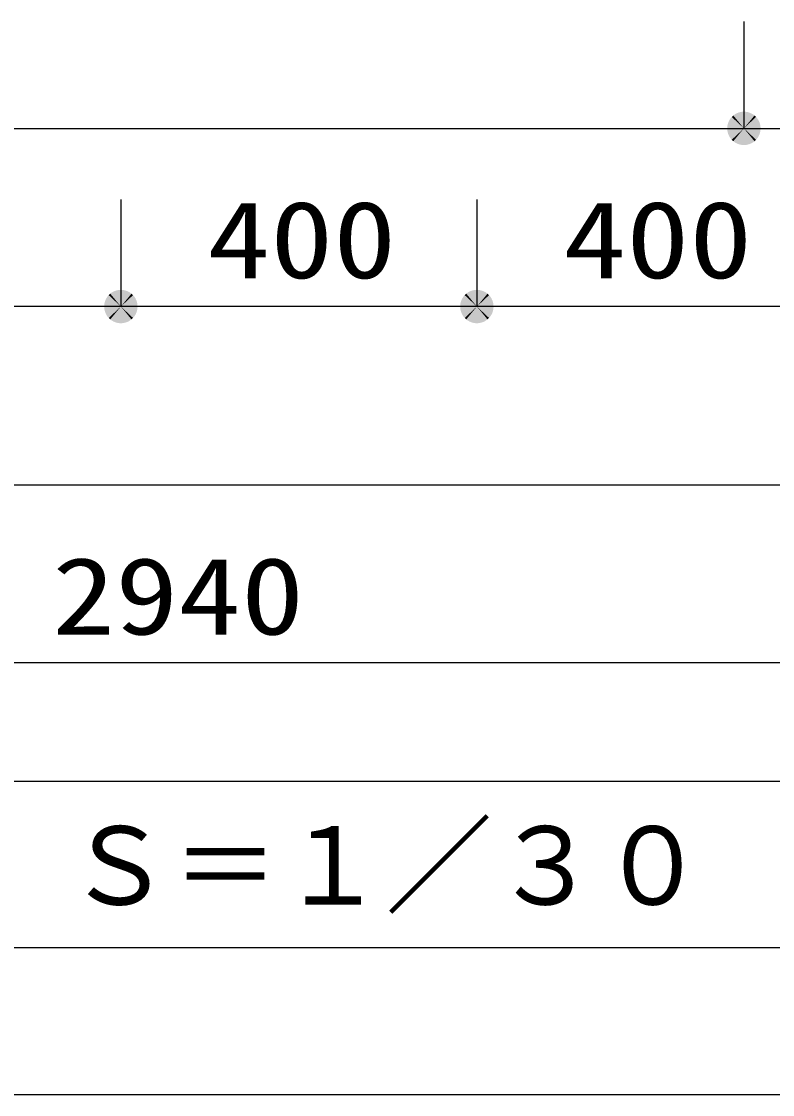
# Model space of a CAD drawing. Units: millimetres, scale not verified. Extents: x -8910 to 8910, y -6308 to 6308.
# Drawn here: x -4961 to -4117, y -5056 to -3852 of the extents above; entities that cross this region are included whole.
import ezdxf
from ezdxf.enums import TextEntityAlignment as Align

# ---------------------------------------------------------------- set-up
doc = ezdxf.new("R2010")
doc.units = ezdxf.units.MM
doc.header["$LTSCALE"] = 30
for name, color, linetype, lineweight in [('0-0_空気管', 3, 'Continuous', 25), ('0-4_00クル-フ-6寸法', 132, 'Continuous', 25), ('1-5_Axis_waku', 7, 'Continuous', 25)]:
    doc.layers.add(name, color=color, linetype=linetype, lineweight=lineweight)
doc.styles.add('ＭＳ ゴシック', font='')
doc.styles.get('ＭＳ ゴシック').set_extended_font_data('MS Gothic')

msp = doc.modelspace()

# ---------------------------------------------------------------- linework, layer by layer
at = {"layer": '0-0_空気管'}
msp.add_lwpolyline([(-3976.95, -4705.1), (-6006.27, -4705.1), (-6006.27, -4891.41), (-3976.95, -4891.41)], close=True, dxfattribs=at)
at = {"layer": '0-4_00クル-フ-6寸法', "color": 4}
for p, q in [((-4148.91, -3851.98), (-4148.91, -3971.98)), ((-4148.91, -3851.98), (-4148.91, -3971.98)), ((-6158.91, -3971.98), (-4148.91, -3971.98)), ((-4148.91, -3971.98), (-4048.91, -3971.98)), ((-4848.91, -4051.98), (-4848.91, -4171.98)), ((-4848.91, -4051.98), (-4848.91, -4171.98)), ((-4448.93, -4051.98), (-4448.93, -4171.98)), ((-4448.93, -4051.98), (-4448.93, -4171.98)), ((-4848.91, -4171.98), (-5508.91, -4171.98)), ((-4448.93, -4171.98), (-4848.91, -4171.98)), ((-4048.91, -4171.98), (-4448.93, -4171.98)), ((-6258.91, -4371.98), (-4048.91, -4371.98)), ((-3318.91, -4571.98), (-6258.91, -4571.98))]:
    msp.add_line(p, q, dxfattribs=at)
at = {"layer": '0-4_00クル-フ-6寸法'}
for points in [[(-4148.91, -3971.98), (-4165.34, -3962.94), (-4164.08, -3960.95)], [(-4148.91, -3971.98), (-4165.34, -3962.94), (-4164.08, -3960.95)], [(-4148.91, -3971.98), (-4164.08, -3960.95), (-4162.58, -3959.14)], [(-4148.91, -3971.98), (-4164.08, -3960.95), (-4162.58, -3959.14)], [(-4148.91, -3971.98), (-4162.58, -3959.14), (-4160.86, -3957.53)], [(-4148.91, -3971.98), (-4162.58, -3959.14), (-4160.86, -3957.53)], [(-4148.91, -3971.98), (-4160.86, -3957.53), (-4158.96, -3956.14)], [(-4148.91, -3971.98), (-4160.86, -3957.53), (-4158.96, -3956.14)], [(-4148.91, -3971.98), (-4158.96, -3956.14), (-4156.9, -3955.01)], [(-4148.91, -3971.98), (-4158.96, -3956.14), (-4156.9, -3955.01)], [(-4148.91, -3971.98), (-4156.9, -3955.01), (-4154.71, -3954.14)], [(-4148.91, -3971.98), (-4156.9, -3955.01), (-4154.71, -3954.14)], [(-4148.91, -3971.98), (-4154.71, -3954.14), (-4152.43, -3953.56)], [(-4148.91, -3971.98), (-4154.71, -3954.14), (-4152.43, -3953.56)], [(-4148.91, -3971.98), (-4152.43, -3953.56), (-4150.09, -3953.26)], [(-4148.91, -3971.98), (-4152.43, -3953.56), (-4150.09, -3953.26)], [(-4148.91, -3971.98), (-4150.09, -3953.26), (-4147.74, -3953.26)], [(-4148.91, -3971.98), (-4150.09, -3953.26), (-4147.74, -3953.26)], [(-4148.91, -3971.98), (-4147.74, -3953.26), (-4145.4, -3953.56)], [(-4148.91, -3971.98), (-4147.74, -3953.26), (-4145.4, -3953.56)], [(-4148.91, -3971.98), (-4145.4, -3953.56), (-4143.12, -3954.14)], [(-4148.91, -3971.98), (-4145.4, -3953.56), (-4143.12, -3954.14)], [(-4148.91, -3971.98), (-4143.12, -3954.14), (-4140.93, -3955.01)], [(-4148.91, -3971.98), (-4143.12, -3954.14), (-4140.93, -3955.01)], [(-4148.91, -3971.98), (-4140.93, -3955.01), (-4138.87, -3956.14)], [(-4148.91, -3971.98), (-4140.93, -3955.01), (-4138.87, -3956.14)], [(-4148.91, -3971.98), (-4138.87, -3956.14), (-4136.96, -3957.53)], [(-4148.91, -3971.98), (-4138.87, -3956.14), (-4136.96, -3957.53)], [(-4148.91, -3971.98), (-4136.96, -3957.53), (-4135.25, -3959.14)], [(-4148.91, -3971.98), (-4136.96, -3957.53), (-4135.25, -3959.14)], [(-4148.91, -3971.98), (-4135.25, -3959.14), (-4133.74, -3960.95)], [(-4148.91, -3971.98), (-4135.25, -3959.14), (-4133.74, -3960.95)], [(-4148.91, -3971.98), (-4133.74, -3960.95), (-4132.48, -3962.94)], [(-4148.91, -3971.98), (-4133.74, -3960.95), (-4132.48, -3962.94)], [(-4148.91, -3971.98), (-4167.66, -3971.98), (-4167.52, -3969.63)], [(-4148.91, -3971.98), (-4167.66, -3971.98), (-4167.52, -3969.63)], [(-4148.91, -3971.98), (-4167.52, -3974.33), (-4167.66, -3971.98)], [(-4148.91, -3971.98), (-4167.52, -3974.33), (-4167.66, -3971.98)], [(-4148.91, -3971.98), (-4167.52, -3969.63), (-4167.07, -3967.31)], [(-4148.91, -3971.98), (-4167.52, -3969.63), (-4167.07, -3967.31)], [(-4148.91, -3971.98), (-4167.07, -3976.64), (-4167.52, -3974.33)], [(-4148.91, -3971.98), (-4167.07, -3976.64), (-4167.52, -3974.33)], [(-4148.91, -3971.98), (-4167.07, -3967.31), (-4166.35, -3965.07)], [(-4148.91, -3971.98), (-4167.07, -3967.31), (-4166.35, -3965.07)], [(-4148.91, -3971.98), (-4166.35, -3978.88), (-4167.07, -3976.64)], [(-4148.91, -3971.98), (-4166.35, -3978.88), (-4167.07, -3976.64)], [(-4148.91, -3971.98), (-4166.35, -3965.07), (-4165.34, -3962.94)], [(-4148.91, -3971.98), (-4166.35, -3965.07), (-4165.34, -3962.94)], [(-4148.91, -3971.98), (-4165.34, -3981.01), (-4166.35, -3978.88)], [(-4148.91, -3971.98), (-4165.34, -3981.01), (-4166.35, -3978.88)], [(-4148.91, -3971.98), (-4164.08, -3983), (-4165.34, -3981.01)], [(-4148.91, -3971.98), (-4164.08, -3983), (-4165.34, -3981.01)], [(-4148.91, -3971.98), (-4162.58, -3984.81), (-4164.08, -3983)], [(-4148.91, -3971.98), (-4162.58, -3984.81), (-4164.08, -3983)], [(-4148.91, -3971.98), (-4160.86, -3986.42), (-4162.58, -3984.81)], [(-4148.91, -3971.98), (-4160.86, -3986.42), (-4162.58, -3984.81)], [(-4148.91, -3971.98), (-4158.96, -3987.81), (-4160.86, -3986.42)], [(-4148.91, -3971.98), (-4158.96, -3987.81), (-4160.86, -3986.42)], [(-4148.91, -3971.98), (-4156.9, -3988.94), (-4158.96, -3987.81)], [(-4148.91, -3971.98), (-4156.9, -3988.94), (-4158.96, -3987.81)], [(-4148.91, -3971.98), (-4154.71, -3989.81), (-4156.9, -3988.94)], [(-4148.91, -3971.98), (-4154.71, -3989.81), (-4156.9, -3988.94)], [(-4148.91, -3971.98), (-4152.43, -3990.39), (-4154.71, -3989.81)], [(-4148.91, -3971.98), (-4152.43, -3990.39), (-4154.71, -3989.81)], [(-4148.91, -3971.98), (-4150.09, -3990.69), (-4152.43, -3990.39)], [(-4148.91, -3971.98), (-4150.09, -3990.69), (-4152.43, -3990.39)], [(-4148.91, -3971.98), (-4147.74, -3990.69), (-4150.09, -3990.69)], [(-4148.91, -3971.98), (-4147.74, -3990.69), (-4150.09, -3990.69)], [(-4148.91, -3971.98), (-4132.48, -3962.94), (-4131.48, -3965.07)], [(-4148.91, -3971.98), (-4132.48, -3962.94), (-4131.48, -3965.07)], [(-4148.91, -3971.98), (-4131.48, -3965.07), (-4130.75, -3967.31)], [(-4148.91, -3971.98), (-4131.48, -3965.07), (-4130.75, -3967.31)], [(-4148.91, -3971.98), (-4130.75, -3967.31), (-4130.31, -3969.63)], [(-4148.91, -3971.98), (-4130.75, -3967.31), (-4130.31, -3969.63)], [(-4148.91, -3971.98), (-4130.31, -3969.63), (-4130.16, -3971.98)], [(-4148.91, -3971.98), (-4130.31, -3969.63), (-4130.16, -3971.98)], [(-4148.91, -3971.98), (-4145.4, -3990.39), (-4147.74, -3990.69)], [(-4148.91, -3971.98), (-4143.12, -3989.81), (-4145.4, -3990.39)], [(-4148.91, -3971.98), (-4140.93, -3988.94), (-4143.12, -3989.81)], [(-4148.91, -3971.98), (-4138.87, -3987.81), (-4140.93, -3988.94)], [(-4148.91, -3971.98), (-4136.96, -3986.42), (-4138.87, -3987.81)], [(-4148.91, -3971.98), (-4135.25, -3984.81), (-4136.96, -3986.42)], [(-4148.91, -3971.98), (-4133.74, -3983), (-4135.25, -3984.81)], [(-4148.91, -3971.98), (-4132.48, -3981.01), (-4133.74, -3983)], [(-4148.91, -3971.98), (-4131.48, -3978.88), (-4132.48, -3981.01)], [(-4148.91, -3971.98), (-4130.75, -3976.64), (-4131.48, -3978.88)], [(-4148.91, -3971.98), (-4130.31, -3974.33), (-4130.75, -3976.64)], [(-4148.91, -3971.98), (-4130.16, -3971.98), (-4130.31, -3974.33)], [(-4148.91, -3971.98), (-4145.4, -3990.39), (-4147.74, -3990.69)], [(-4148.91, -3971.98), (-4143.12, -3989.81), (-4145.4, -3990.39)], [(-4148.91, -3971.98), (-4140.93, -3988.94), (-4143.12, -3989.81)], [(-4148.91, -3971.98), (-4138.87, -3987.81), (-4140.93, -3988.94)], [(-4148.91, -3971.98), (-4136.96, -3986.42), (-4138.87, -3987.81)], [(-4148.91, -3971.98), (-4135.25, -3984.81), (-4136.96, -3986.42)], [(-4148.91, -3971.98), (-4133.74, -3983), (-4135.25, -3984.81)], [(-4148.91, -3971.98), (-4132.48, -3981.01), (-4133.74, -3983)], [(-4148.91, -3971.98), (-4131.48, -3978.88), (-4132.48, -3981.01)], [(-4148.91, -3971.98), (-4130.75, -3976.64), (-4131.48, -3978.88)], [(-4148.91, -3971.98), (-4130.31, -3974.33), (-4130.75, -3976.64)], [(-4148.91, -3971.98), (-4130.16, -3971.98), (-4130.31, -3974.33)], [(-4848.91, -4171.98), (-4858.96, -4156.14), (-4856.9, -4155.01)], [(-4848.91, -4171.98), (-4858.96, -4156.14), (-4856.9, -4155.01)], [(-4848.91, -4171.98), (-4856.9, -4155.01), (-4854.71, -4154.14)], [(-4848.91, -4171.98), (-4856.9, -4155.01), (-4854.71, -4154.14)], [(-4848.91, -4171.98), (-4854.71, -4154.14), (-4852.43, -4153.56)], [(-4848.91, -4171.98), (-4854.71, -4154.14), (-4852.43, -4153.56)], [(-4848.91, -4171.98), (-4852.43, -4153.56), (-4850.09, -4153.26)], [(-4848.91, -4171.98), (-4852.43, -4153.56), (-4850.09, -4153.26)], [(-4848.91, -4171.98), (-4850.09, -4153.26), (-4847.74, -4153.26)], [(-4848.91, -4171.98), (-4850.09, -4153.26), (-4847.74, -4153.26)], [(-4848.91, -4171.98), (-4847.74, -4153.26), (-4845.4, -4153.56)], [(-4848.91, -4171.98), (-4847.74, -4153.26), (-4845.4, -4153.56)], [(-4848.91, -4171.98), (-4845.4, -4153.56), (-4843.12, -4154.14)], [(-4848.91, -4171.98), (-4845.4, -4153.56), (-4843.12, -4154.14)], [(-4848.91, -4171.98), (-4843.12, -4154.14), (-4840.93, -4155.01)], [(-4848.91, -4171.98), (-4843.12, -4154.14), (-4840.93, -4155.01)], [(-4848.91, -4171.98), (-4840.93, -4155.01), (-4838.87, -4156.14)], [(-4848.91, -4171.98), (-4840.93, -4155.01), (-4838.87, -4156.14)], [(-4448.93, -4171.98), (-4458.97, -4156.14), (-4456.91, -4155.01)], [(-4448.93, -4171.98), (-4458.97, -4156.14), (-4456.91, -4155.01)], [(-4448.93, -4171.98), (-4456.91, -4155.01), (-4454.72, -4154.14)], [(-4448.93, -4171.98), (-4456.91, -4155.01), (-4454.72, -4154.14)], [(-4448.93, -4171.98), (-4454.72, -4154.14), (-4452.44, -4153.56)], [(-4448.93, -4171.98), (-4454.72, -4154.14), (-4452.44, -4153.56)], [(-4448.93, -4171.98), (-4452.44, -4153.56), (-4450.1, -4153.26)], [(-4448.93, -4171.98), (-4452.44, -4153.56), (-4450.1, -4153.26)], [(-4448.93, -4171.98), (-4450.1, -4153.26), (-4447.75, -4153.26)], [(-4448.93, -4171.98), (-4450.1, -4153.26), (-4447.75, -4153.26)], [(-4448.93, -4171.98), (-4447.75, -4153.26), (-4445.41, -4153.56)], [(-4448.93, -4171.98), (-4447.75, -4153.26), (-4445.41, -4153.56)], [(-4448.93, -4171.98), (-4445.41, -4153.56), (-4443.13, -4154.14)], [(-4448.93, -4171.98), (-4445.41, -4153.56), (-4443.13, -4154.14)], [(-4448.93, -4171.98), (-4443.13, -4154.14), (-4440.94, -4155.01)], [(-4448.93, -4171.98), (-4443.13, -4154.14), (-4440.94, -4155.01)], [(-4448.93, -4171.98), (-4440.94, -4155.01), (-4438.88, -4156.14)], [(-4448.93, -4171.98), (-4440.94, -4155.01), (-4438.88, -4156.14)], [(-4848.91, -4171.98), (-4867.52, -4169.63), (-4867.07, -4167.31)], [(-4848.91, -4171.98), (-4867.52, -4169.63), (-4867.07, -4167.31)], [(-4848.91, -4171.98), (-4867.07, -4167.31), (-4866.35, -4165.07)], [(-4848.91, -4171.98), (-4867.07, -4167.31), (-4866.35, -4165.07)], [(-4848.91, -4171.98), (-4866.35, -4165.07), (-4865.34, -4162.94)], [(-4848.91, -4171.98), (-4866.35, -4165.07), (-4865.34, -4162.94)], [(-4848.91, -4171.98), (-4865.34, -4162.94), (-4864.08, -4160.95)], [(-4848.91, -4171.98), (-4865.34, -4162.94), (-4864.08, -4160.95)], [(-4848.91, -4171.98), (-4864.08, -4160.95), (-4862.58, -4159.14)], [(-4848.91, -4171.98), (-4864.08, -4160.95), (-4862.58, -4159.14)], [(-4848.91, -4171.98), (-4862.58, -4159.14), (-4860.86, -4157.53)], [(-4848.91, -4171.98), (-4862.58, -4159.14), (-4860.86, -4157.53)], [(-4848.91, -4171.98), (-4860.86, -4157.53), (-4858.96, -4156.14)], [(-4848.91, -4171.98), (-4860.86, -4157.53), (-4858.96, -4156.14)], [(-4848.91, -4171.98), (-4838.87, -4156.14), (-4836.96, -4157.53)], [(-4848.91, -4171.98), (-4838.87, -4156.14), (-4836.96, -4157.53)], [(-4848.91, -4171.98), (-4836.96, -4157.53), (-4835.24, -4159.14)], [(-4848.91, -4171.98), (-4836.96, -4157.53), (-4835.24, -4159.14)], [(-4848.91, -4171.98), (-4835.24, -4159.14), (-4833.74, -4160.95)], [(-4848.91, -4171.98), (-4835.24, -4159.14), (-4833.74, -4160.95)], [(-4848.91, -4171.98), (-4833.74, -4160.95), (-4832.48, -4162.94)], [(-4848.91, -4171.98), (-4833.74, -4160.95), (-4832.48, -4162.94)], [(-4848.91, -4171.98), (-4832.48, -4162.94), (-4831.48, -4165.07)], [(-4848.91, -4171.98), (-4832.48, -4162.94), (-4831.48, -4165.07)], [(-4848.91, -4171.98), (-4831.48, -4165.07), (-4830.75, -4167.31)], [(-4848.91, -4171.98), (-4831.48, -4165.07), (-4830.75, -4167.31)], [(-4848.91, -4171.98), (-4830.75, -4167.31), (-4830.31, -4169.63)], [(-4848.91, -4171.98), (-4830.75, -4167.31), (-4830.31, -4169.63)], [(-4448.93, -4171.98), (-4467.53, -4169.63), (-4467.09, -4167.31)], [(-4448.93, -4171.98), (-4467.53, -4169.63), (-4467.09, -4167.31)], [(-4448.93, -4171.98), (-4467.09, -4167.31), (-4466.36, -4165.07)], [(-4448.93, -4171.98), (-4467.09, -4167.31), (-4466.36, -4165.07)], [(-4448.93, -4171.98), (-4466.36, -4165.07), (-4465.36, -4162.94)], [(-4448.93, -4171.98), (-4466.36, -4165.07), (-4465.36, -4162.94)], [(-4448.93, -4171.98), (-4465.36, -4162.94), (-4464.09, -4160.95)], [(-4448.93, -4171.98), (-4465.36, -4162.94), (-4464.09, -4160.95)], [(-4448.93, -4171.98), (-4464.09, -4160.95), (-4462.59, -4159.14)], [(-4448.93, -4171.98), (-4464.09, -4160.95), (-4462.59, -4159.14)], [(-4448.93, -4171.98), (-4462.59, -4159.14), (-4460.88, -4157.53)], [(-4448.93, -4171.98), (-4462.59, -4159.14), (-4460.88, -4157.53)], [(-4448.93, -4171.98), (-4460.88, -4157.53), (-4458.97, -4156.14)], [(-4448.93, -4171.98), (-4460.88, -4157.53), (-4458.97, -4156.14)], [(-4448.93, -4171.98), (-4438.88, -4156.14), (-4436.97, -4157.53)], [(-4448.93, -4171.98), (-4438.88, -4156.14), (-4436.97, -4157.53)], [(-4448.93, -4171.98), (-4436.97, -4157.53), (-4435.26, -4159.14)], [(-4448.93, -4171.98), (-4436.97, -4157.53), (-4435.26, -4159.14)], [(-4448.93, -4171.98), (-4435.26, -4159.14), (-4433.76, -4160.95)], [(-4448.93, -4171.98), (-4435.26, -4159.14), (-4433.76, -4160.95)], [(-4448.93, -4171.98), (-4433.76, -4160.95), (-4432.49, -4162.94)], [(-4448.93, -4171.98), (-4433.76, -4160.95), (-4432.49, -4162.94)], [(-4448.93, -4171.98), (-4432.49, -4162.94), (-4431.49, -4165.07)], [(-4448.93, -4171.98), (-4432.49, -4162.94), (-4431.49, -4165.07)], [(-4448.93, -4171.98), (-4431.49, -4165.07), (-4430.76, -4167.31)], [(-4448.93, -4171.98), (-4431.49, -4165.07), (-4430.76, -4167.31)], [(-4448.93, -4171.98), (-4430.76, -4167.31), (-4430.32, -4169.63)], [(-4448.93, -4171.98), (-4430.76, -4167.31), (-4430.32, -4169.63)], [(-4848.91, -4171.98), (-4867.66, -4171.98), (-4867.52, -4169.63)], [(-4848.91, -4171.98), (-4867.66, -4171.98), (-4867.52, -4169.63)], [(-4848.91, -4171.98), (-4867.52, -4174.33), (-4867.66, -4171.98)], [(-4848.91, -4171.98), (-4867.52, -4174.33), (-4867.66, -4171.98)], [(-4848.91, -4171.98), (-4867.07, -4176.64), (-4867.52, -4174.33)], [(-4848.91, -4171.98), (-4867.07, -4176.64), (-4867.52, -4174.33)], [(-4848.91, -4171.98), (-4866.35, -4178.88), (-4867.07, -4176.64)], [(-4848.91, -4171.98), (-4866.35, -4178.88), (-4867.07, -4176.64)], [(-4848.91, -4171.98), (-4865.34, -4181.01), (-4866.35, -4178.88)], [(-4848.91, -4171.98), (-4865.34, -4181.01), (-4866.35, -4178.88)], [(-4848.91, -4171.98), (-4864.08, -4183), (-4865.34, -4181.01)], [(-4848.91, -4171.98), (-4864.08, -4183), (-4865.34, -4181.01)], [(-4848.91, -4171.98), (-4862.58, -4184.81), (-4864.08, -4183)], [(-4848.91, -4171.98), (-4862.58, -4184.81), (-4864.08, -4183)], [(-4848.91, -4171.98), (-4860.86, -4186.42), (-4862.58, -4184.81)], [(-4848.91, -4171.98), (-4860.86, -4186.42), (-4862.58, -4184.81)], [(-4848.91, -4171.98), (-4858.96, -4187.81), (-4860.86, -4186.42)], [(-4848.91, -4171.98), (-4858.96, -4187.81), (-4860.86, -4186.42)], [(-4848.91, -4171.98), (-4856.9, -4188.94), (-4858.96, -4187.81)], [(-4848.91, -4171.98), (-4856.9, -4188.94), (-4858.96, -4187.81)], [(-4848.91, -4171.98), (-4854.71, -4189.81), (-4856.9, -4188.94)], [(-4848.91, -4171.98), (-4854.71, -4189.81), (-4856.9, -4188.94)], [(-4848.91, -4171.98), (-4852.43, -4190.39), (-4854.71, -4189.81)], [(-4848.91, -4171.98), (-4852.43, -4190.39), (-4854.71, -4189.81)], [(-4848.91, -4171.98), (-4850.09, -4190.69), (-4852.43, -4190.39)], [(-4848.91, -4171.98), (-4850.09, -4190.69), (-4852.43, -4190.39)], [(-4848.91, -4171.98), (-4847.74, -4190.69), (-4850.09, -4190.69)], [(-4848.91, -4171.98), (-4847.74, -4190.69), (-4850.09, -4190.69)], [(-4848.91, -4171.98), (-4830.31, -4169.63), (-4830.16, -4171.98)], [(-4848.91, -4171.98), (-4830.31, -4169.63), (-4830.16, -4171.98)], [(-4848.91, -4171.98), (-4845.4, -4190.39), (-4847.74, -4190.69)], [(-4848.91, -4171.98), (-4843.12, -4189.81), (-4845.4, -4190.39)], [(-4848.91, -4171.98), (-4840.93, -4188.94), (-4843.12, -4189.81)], [(-4848.91, -4171.98), (-4838.87, -4187.81), (-4840.93, -4188.94)], [(-4848.91, -4171.98), (-4836.96, -4186.42), (-4838.87, -4187.81)], [(-4848.91, -4171.98), (-4835.24, -4184.81), (-4836.96, -4186.42)], [(-4848.91, -4171.98), (-4833.74, -4183), (-4835.24, -4184.81)], [(-4848.91, -4171.98), (-4832.48, -4181.01), (-4833.74, -4183)], [(-4848.91, -4171.98), (-4831.48, -4178.88), (-4832.48, -4181.01)], [(-4848.91, -4171.98), (-4830.75, -4176.64), (-4831.48, -4178.88)], [(-4848.91, -4171.98), (-4830.31, -4174.33), (-4830.75, -4176.64)], [(-4848.91, -4171.98), (-4830.16, -4171.98), (-4830.31, -4174.33)], [(-4848.91, -4171.98), (-4845.4, -4190.39), (-4847.74, -4190.69)], [(-4848.91, -4171.98), (-4843.12, -4189.81), (-4845.4, -4190.39)], [(-4848.91, -4171.98), (-4840.93, -4188.94), (-4843.12, -4189.81)], [(-4848.91, -4171.98), (-4838.87, -4187.81), (-4840.93, -4188.94)], [(-4848.91, -4171.98), (-4836.96, -4186.42), (-4838.87, -4187.81)], [(-4848.91, -4171.98), (-4835.24, -4184.81), (-4836.96, -4186.42)], [(-4848.91, -4171.98), (-4833.74, -4183), (-4835.24, -4184.81)], [(-4848.91, -4171.98), (-4832.48, -4181.01), (-4833.74, -4183)], [(-4848.91, -4171.98), (-4831.48, -4178.88), (-4832.48, -4181.01)], [(-4848.91, -4171.98), (-4830.75, -4176.64), (-4831.48, -4178.88)], [(-4848.91, -4171.98), (-4830.31, -4174.33), (-4830.75, -4176.64)], [(-4848.91, -4171.98), (-4830.16, -4171.98), (-4830.31, -4174.33)], [(-4448.93, -4171.98), (-4467.68, -4171.98), (-4467.53, -4169.63)], [(-4448.93, -4171.98), (-4467.68, -4171.98), (-4467.53, -4169.63)], [(-4448.93, -4171.98), (-4467.53, -4174.33), (-4467.68, -4171.98)], [(-4448.93, -4171.98), (-4467.53, -4174.33), (-4467.68, -4171.98)], [(-4448.93, -4171.98), (-4467.09, -4176.64), (-4467.53, -4174.33)], [(-4448.93, -4171.98), (-4467.09, -4176.64), (-4467.53, -4174.33)], [(-4448.93, -4171.98), (-4466.36, -4178.88), (-4467.09, -4176.64)], [(-4448.93, -4171.98), (-4466.36, -4178.88), (-4467.09, -4176.64)], [(-4448.93, -4171.98), (-4465.36, -4181.01), (-4466.36, -4178.88)], [(-4448.93, -4171.98), (-4465.36, -4181.01), (-4466.36, -4178.88)], [(-4448.93, -4171.98), (-4464.09, -4183), (-4465.36, -4181.01)], [(-4448.93, -4171.98), (-4464.09, -4183), (-4465.36, -4181.01)], [(-4448.93, -4171.98), (-4462.59, -4184.81), (-4464.09, -4183)], [(-4448.93, -4171.98), (-4462.59, -4184.81), (-4464.09, -4183)], [(-4448.93, -4171.98), (-4460.88, -4186.42), (-4462.59, -4184.81)], [(-4448.93, -4171.98), (-4460.88, -4186.42), (-4462.59, -4184.81)], [(-4448.93, -4171.98), (-4458.97, -4187.81), (-4460.88, -4186.42)], [(-4448.93, -4171.98), (-4458.97, -4187.81), (-4460.88, -4186.42)], [(-4448.93, -4171.98), (-4456.91, -4188.94), (-4458.97, -4187.81)], [(-4448.93, -4171.98), (-4456.91, -4188.94), (-4458.97, -4187.81)], [(-4448.93, -4171.98), (-4454.72, -4189.81), (-4456.91, -4188.94)], [(-4448.93, -4171.98), (-4454.72, -4189.81), (-4456.91, -4188.94)], [(-4448.93, -4171.98), (-4452.44, -4190.39), (-4454.72, -4189.81)], [(-4448.93, -4171.98), (-4452.44, -4190.39), (-4454.72, -4189.81)], [(-4448.93, -4171.98), (-4450.1, -4190.69), (-4452.44, -4190.39)], [(-4448.93, -4171.98), (-4450.1, -4190.69), (-4452.44, -4190.39)], [(-4448.93, -4171.98), (-4447.75, -4190.69), (-4450.1, -4190.69)], [(-4448.93, -4171.98), (-4447.75, -4190.69), (-4450.1, -4190.69)], [(-4448.93, -4171.98), (-4430.32, -4169.63), (-4430.18, -4171.98)], [(-4448.93, -4171.98), (-4430.32, -4169.63), (-4430.18, -4171.98)], [(-4448.93, -4171.98), (-4445.41, -4190.39), (-4447.75, -4190.69)], [(-4448.93, -4171.98), (-4443.13, -4189.81), (-4445.41, -4190.39)], [(-4448.93, -4171.98), (-4440.94, -4188.94), (-4443.13, -4189.81)], [(-4448.93, -4171.98), (-4438.88, -4187.81), (-4440.94, -4188.94)], [(-4448.93, -4171.98), (-4436.97, -4186.42), (-4438.88, -4187.81)], [(-4448.93, -4171.98), (-4435.26, -4184.81), (-4436.97, -4186.42)], [(-4448.93, -4171.98), (-4433.76, -4183), (-4435.26, -4184.81)], [(-4448.93, -4171.98), (-4432.49, -4181.01), (-4433.76, -4183)], [(-4448.93, -4171.98), (-4431.49, -4178.88), (-4432.49, -4181.01)], [(-4448.93, -4171.98), (-4430.76, -4176.64), (-4431.49, -4178.88)], [(-4448.93, -4171.98), (-4430.32, -4174.33), (-4430.76, -4176.64)], [(-4448.93, -4171.98), (-4430.18, -4171.98), (-4430.32, -4174.33)], [(-4448.93, -4171.98), (-4445.41, -4190.39), (-4447.75, -4190.69)], [(-4448.93, -4171.98), (-4443.13, -4189.81), (-4445.41, -4190.39)], [(-4448.93, -4171.98), (-4440.94, -4188.94), (-4443.13, -4189.81)], [(-4448.93, -4171.98), (-4438.88, -4187.81), (-4440.94, -4188.94)], [(-4448.93, -4171.98), (-4436.97, -4186.42), (-4438.88, -4187.81)], [(-4448.93, -4171.98), (-4435.26, -4184.81), (-4436.97, -4186.42)], [(-4448.93, -4171.98), (-4433.76, -4183), (-4435.26, -4184.81)], [(-4448.93, -4171.98), (-4432.49, -4181.01), (-4433.76, -4183)], [(-4448.93, -4171.98), (-4431.49, -4178.88), (-4432.49, -4181.01)], [(-4448.93, -4171.98), (-4430.76, -4176.64), (-4431.49, -4178.88)], [(-4448.93, -4171.98), (-4430.32, -4174.33), (-4430.76, -4176.64)], [(-4448.93, -4171.98), (-4430.18, -4171.98), (-4430.32, -4174.33)]]:
    msp.add_solid(points, dxfattribs=at)
at = {"layer": '1-5_Axis_waku'}
msp.add_line((-7770, -5056.5), (8400, -5056.5), dxfattribs=at)

# ---------------------------------------------------------------- texts
at = {"layer": '0-0_空気管', "color": 4, "style": 'ＭＳ ゴシック'}
msp.add_text('Ｓ＝１／３０', height=87.98, dxfattribs=at).set_placement((-4911.47, -4869.71), align=Align.BOTTOM_LEFT)
at = {"layer": '0-4_00クル-フ-6寸法', "color": 3, "style": 'ＭＳ ゴシック', "width": 1.2}
for s, p in [('400', (-4751.78, -4166.13)), ('400', (-4351.78, -4166.13)), ('2940', (-4926.06, -4566.13))]:
    msp.add_text(s, height=86.66, dxfattribs=at).set_placement(p, align=Align.BOTTOM_LEFT)

doc.saveas('drawing.dxf')
